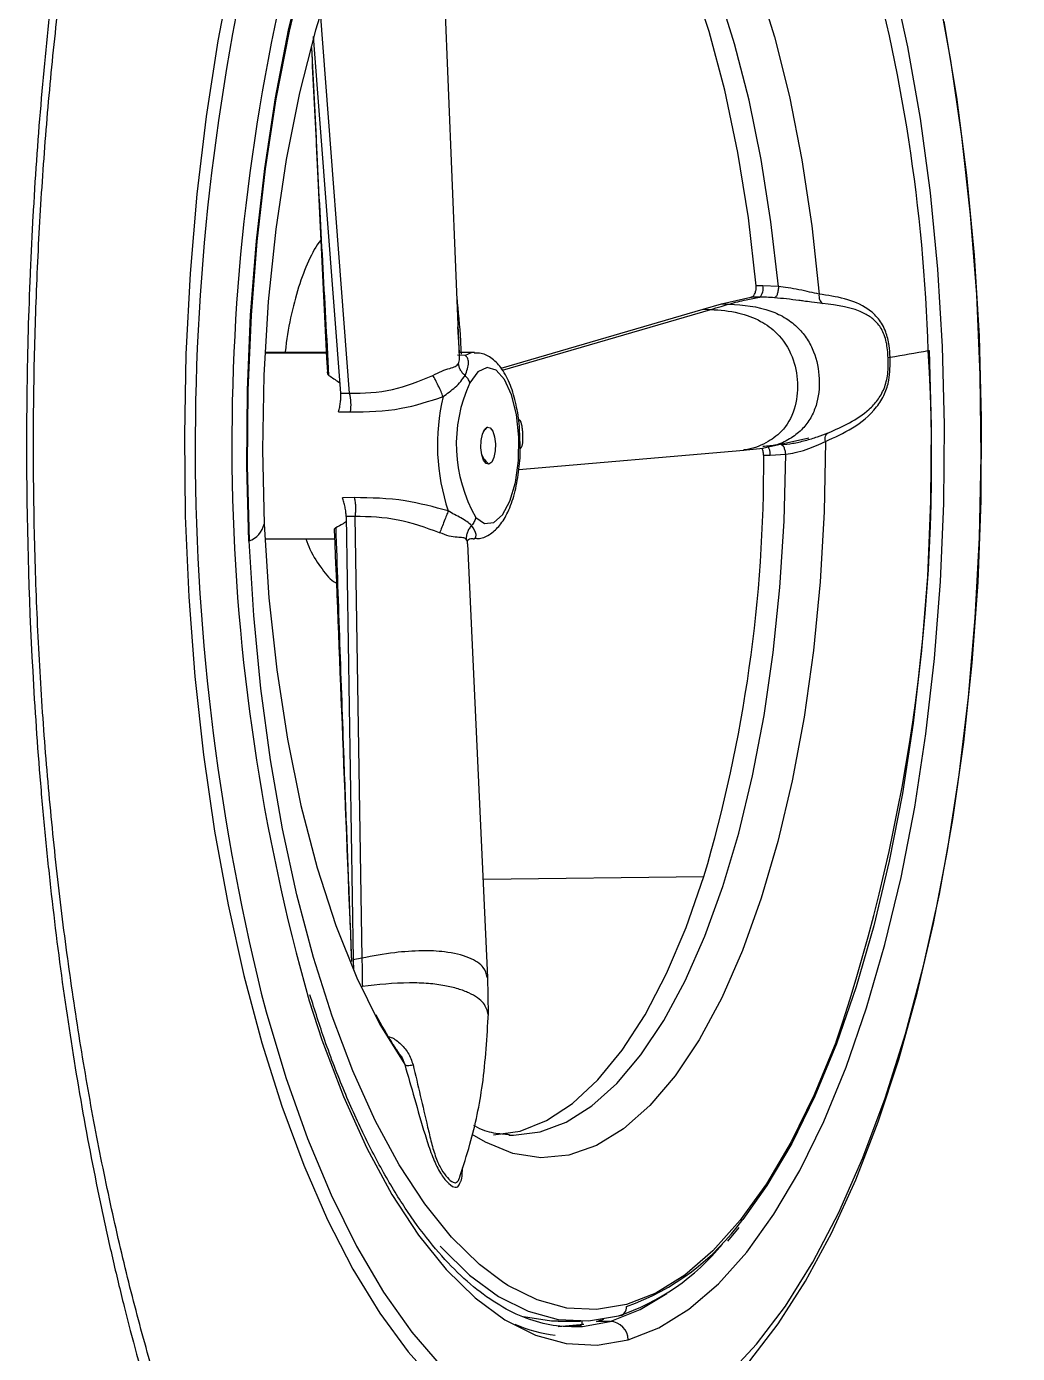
# Model space of a CAD drawing. Extents: x 398 to 508, y 623 to 782.
# Drawn here: x 406.146 to 408.241, y 687.522 to 690.327 of the extents above; entities that cross this region are included whole.
import ezdxf

# ---------------------------------------------------------------- set-up
doc = ezdxf.new("R2010")
doc.units = 0
doc.header["$MEASUREMENT"] = 0
doc.layers.add('GEOMETRY', color=2, linetype='Continuous', lineweight=25)

msp = doc.modelspace()

# ---------------------------------------------------------------- linework, layer by layer
at = {"layer": 'GEOMETRY'}
for p, q in [((407.0614, 689.6268), (407.0282, 690.4406)), ((406.8284, 689.5513), (406.7673, 690.356)), ((406.81, 689.5516), (406.7527, 690.3058)), ((407.7023, 689.7786), (407.6884, 689.7786)), ((407.7354, 689.7773), (407.7023, 689.7786)), ((407.5762, 689.7291), (407.6148, 689.7403)), ((407.6148, 689.7403), (407.6774, 689.7545)), ((407.6148, 689.7403), (407.6316, 689.74)), ((407.6958, 689.7545), (407.6774, 689.7545)), ((407.149, 689.6044), (407.5762, 689.7291)), ((407.1521, 689.6002), (407.5923, 689.7286)), ((407.5762, 689.7291), (407.5923, 689.7286)), ((407.0569, 689.692), (407.0605, 689.6375)), ((406.7797, 689.6362), (406.6496, 689.6362)), ((406.7797, 689.6374), (406.6497, 689.6374)), ((407.0734, 689.6312), (407.0571, 689.6323)), ((407.0928, 689.6374), (407.0609, 689.6374)), ((406.8056, 689.5122), (406.8305, 689.5119)), ((407.7017, 689.4351), (407.8001, 689.4575)), ((407.1866, 689.3906), (407.6625, 689.4315)), ((407.6612, 689.4313), (407.7032, 689.4353)), ((407.7041, 689.4209), (407.718, 689.4209)), ((407.718, 689.4209), (407.751, 689.4224)), ((406.8385, 689.3308), (406.8136, 689.3306)), ((406.8215, 689.2907), (406.8365, 688.3538)), ((406.8399, 689.291), (406.8548, 688.3576)), ((406.6497, 689.2437), (406.7971, 689.2437)), ((407.0777, 689.2381), (407.0792, 689.2418)), ((407.1212, 688.3169), (407.0786, 689.2333)), ((407.0898, 689.2437), (407.0928, 689.2437)), ((407.0904, 689.2438), (407.0928, 689.2437)), ((407.1116, 688.5247), (407.5781, 688.5302)), ((406.8548, 688.3576), (406.8365, 688.3538)), ((406.8365, 688.3538), (406.8368, 688.3328)), ((407.1223, 688.2384), (407.1212, 688.3175)), ((406.8557, 688.2976), (406.8526, 688.2972)), ((407.1653, 687.9832), (407.1703, 687.983)), ((407.6285, 687.7595), (407.6528, 687.7882)), ((407.27, 687.5902), (407.3168, 687.5902)), ((407.3239, 687.5834), (407.27, 687.5784)), ((407.3197, 687.5902), (407.32, 687.5827)), ((407.3239, 687.5834), (407.32, 687.5834)), ((407.3213, 687.5792), (407.38, 687.5897)), ((407.38, 687.5897), (407.3511, 687.5897))]:
    msp.add_line(p, q, dxfattribs=at)
at = {"layer": 'GEOMETRY', "flags": 128}
for points in [[(407.1888, 691.2295), (407.1315, 691.1935), (407.0719, 691.1421), (407.0142, 691.0777), (406.959, 691.0009), (406.9067, 690.9122), (406.8576, 690.8123), (406.8121, 690.702), (406.7706, 690.582), (406.7334, 690.4534), (406.7008, 690.3171), (406.673, 690.1741), (406.6502, 690.0255), (406.6327, 689.8725), (406.6205, 689.7162), (406.6137, 689.5577), (406.6124, 689.3984), (406.6166, 689.2395)], [(406.6155, 689.239), (406.6113, 689.3984), (406.6126, 689.558), (406.6194, 689.7167), (406.6316, 689.8734), (406.6492, 690.0267), (406.672, 690.1756), (406.6999, 690.3189), (406.7326, 690.4555), (406.7698, 690.5844), (406.8114, 690.7046), (406.857, 690.8152), (406.9062, 690.9153), (406.9586, 691.0041), (407.014, 691.0811), (407.0717, 691.1456), (407.1002, 691.172)], [(406.9584, 690.767), (406.9914, 690.8085), (407.0462, 690.864), (407.103, 690.9055), (407.161, 690.9326), (407.2199, 690.9449), (407.2789, 690.9425), (407.3376, 690.9253), (407.3953, 690.8935), (407.4515, 690.8474), (407.5056, 690.7874), (407.5571, 690.7141), (407.6054, 690.6284), (407.6502, 690.5309), (407.6909, 690.4227), (407.7271, 690.3048), (407.7586, 690.1784), (407.785, 690.0448), (407.806, 689.9052), (407.8214, 689.761)], [(407.6887, 689.7786), (407.6721, 689.922), (407.6497, 690.0602), (407.6219, 690.192), (407.5889, 690.3158), (407.551, 690.4305), (407.5087, 690.5347), (407.4624, 690.6275), (407.4126, 690.7077), (407.3597, 690.7746), (407.3045, 690.8275), (407.2474, 690.8659), (407.1891, 690.8892), (407.1327, 690.8972)], [(407.7354, 689.7773), (407.7198, 689.9135), (407.6991, 690.0452), (407.6734, 690.1712), (407.6429, 690.2903), (407.6081, 690.4013), (407.5691, 690.5032), (407.5264, 690.5951), (407.4804, 690.6761), (407.4315, 690.7454), (407.3801, 690.8023), (407.3268, 690.8464), (407.2721, 690.8771), (407.2165, 690.8943), (407.1691, 690.8981)], [(406.8392, 690.554), (406.7954, 690.442), (406.7564, 690.319), (406.7227, 690.1863), (406.6947, 690.0455), (406.6727, 689.898), (406.6569, 689.7455), (406.6475, 689.5897), (406.6445, 689.4322), (406.6482, 689.2748)], [(406.58, 690.4503), (406.5502, 690.2961), (406.5255, 690.1364), (406.506, 689.9721), (406.4917, 689.8044), (406.4828, 689.6343), (406.4794, 689.4629), (406.4814, 689.2914), (406.4889, 689.1209), (406.5017, 688.9525), (406.5199, 688.7872), (406.5433, 688.6262), (406.5717, 688.4704), (406.605, 688.3209), (406.643, 688.1787), (406.6854, 688.0447), (406.7318, 687.9197), (406.7821, 687.8046), (406.8359, 687.7001), (406.8929, 687.6069), (406.9526, 687.5256), (407.0148, 687.4567)], [(407.4179, 687.5506), (407.4827, 687.576), (407.5464, 687.6156), (407.6085, 687.6692), (407.6685, 687.7362), (407.726, 687.8161), (407.7805, 687.9085), (407.8316, 688.0125), (407.8789, 688.1273), (407.9221, 688.2522), (407.9608, 688.3861), (407.9948, 688.528), (408.0237, 688.6769), (408.0475, 688.8316), (408.0657, 688.9909), (408.0784, 689.1537), (408.0855, 689.3186), (408.0869, 689.4844), (408.0825, 689.65), (408.0724, 689.8139), (408.0568, 689.975), (408.0356, 690.132), (408.0091, 690.2838), (407.9775, 690.4291)], [(407.4876, 687.3519), (407.5476, 687.3882), (407.6122, 687.4409), (407.6749, 687.5064), (407.7353, 687.5846), (407.793, 687.6747), (407.8477, 687.7764), (407.8989, 687.8888), (407.9464, 688.0112), (407.9899, 688.143), (408.029, 688.2832), (408.0636, 688.4308), (408.0933, 688.585), (408.118, 688.7448), (408.1376, 688.9091), (408.1518, 689.0768), (408.1607, 689.2469), (408.1642, 689.4182), (408.1622, 689.5897), (408.1547, 689.7602), (408.1418, 689.9287), (408.1236, 690.0939), (408.1002, 690.255), (408.0718, 690.4108)], [(407.4265, 687.3535), (407.4943, 687.3797), (407.5611, 687.42), (407.6263, 687.4741), (407.6895, 687.5417), (407.7503, 687.6222), (407.8083, 687.7151), (407.863, 687.8198), (407.9142, 687.9356), (407.9613, 688.0617), (408.0042, 688.1972), (408.0425, 688.3411), (408.076, 688.4926), (408.1045, 688.6506), (408.1276, 688.814), (408.1454, 688.9816), (408.1576, 689.1524), (408.1642, 689.3251), (408.1651, 689.4987), (408.1604, 689.6718), (408.15, 689.8434), (408.1341, 690.0122), (408.1127, 690.1771), (408.086, 690.3369)], [(407.0925, 689.6374), (407.0861, 689.6367), (407.0734, 689.6312)], [(408.0543, 689.6421), (408.0585, 689.4828), (408.0572, 689.3232), (408.0504, 689.1644), (408.0382, 689.0078), (408.0206, 688.8544), (407.9978, 688.7055), (407.9699, 688.5622), (407.9372, 688.4256), (407.8999, 688.2967), (407.8584, 688.1765), (407.8128, 688.066), (407.7636, 687.9659), (407.7112, 687.877), (407.6601, 687.8054)], [(407.0955, 689.2891), (407.1143, 689.2763), (407.1338, 689.2781), (407.1522, 689.2943), (407.1679, 689.3235), (407.1795, 689.3631), (407.186, 689.4095), (407.1867, 689.4588), (407.1817, 689.5064), (407.1714, 689.5482), (407.1566, 689.5804), (407.1388, 689.6002), (407.1194, 689.6058), (407.1002, 689.5968), (407.083, 689.5738)], [(406.81, 689.5516), (406.8203, 689.5514), (406.8284, 689.5513)], [(407.1234, 689.4014), (407.1174, 689.4028), (407.112, 689.4098), (407.1081, 689.4216), (407.1063, 689.4362), (407.1068, 689.4515), (407.1096, 689.4652), (407.1142, 689.4751), (407.12, 689.4797)], [(407.12, 689.4797), (407.1261, 689.4784), (407.1315, 689.4713), (407.1354, 689.4596), (407.1372, 689.4449), (407.1367, 689.4296), (407.1339, 689.416), (407.1292, 689.4061), (407.1234, 689.4014)], [(407.835, 689.4498), (407.8324, 689.3006), (407.824, 689.1528), (407.8099, 689.0078), (407.7901, 688.8671), (407.7649, 688.732), (407.7346, 688.6038), (407.6993, 688.484), (407.6596, 688.3735), (407.6157, 688.2736), (407.5681, 688.1851), (407.5173, 688.109), (407.4637, 688.046), (407.408, 687.9967), (407.3506, 687.9617), (407.2921, 687.9412), (407.2331, 687.9355), (407.1741, 687.9446), (407.1158, 687.9684), (407.088, 687.9851)], [(407.1703, 687.983), (407.1754, 687.983), (407.2314, 687.9901), (407.2869, 688.0109), (407.3413, 688.0453), (407.3941, 688.0928), (407.4448, 688.1531), (407.493, 688.2256), (407.5382, 688.3096), (407.5799, 688.4043), (407.6178, 688.5087), (407.6515, 688.622), (407.6807, 688.7431), (407.7051, 688.8707), (407.7245, 689.0038), (407.7387, 689.1409), (407.7475, 689.2809), (407.751, 689.4224)], [(406.8399, 689.291), (406.8296, 689.2908), (406.8215, 689.2907)], [(406.6482, 689.2748), (406.6583, 689.1193), (406.6747, 688.9672), (406.6974, 688.8204), (406.726, 688.6804), (406.7603, 688.5487), (406.7998, 688.4267), (406.8442, 688.3159), (406.8891, 688.2243)], [(407.1518, 687.6735), (407.1032, 687.7103), (407.0444, 687.7678), (406.9878, 687.8381), (406.9339, 687.9206), (406.8831, 688.0147), (406.8356, 688.1196), (406.792, 688.2346), (406.7525, 688.3587), (406.7174, 688.4911), (406.6871, 688.6307), (406.6616, 688.7764), (406.6413, 688.9273), (406.6262, 689.082), (406.6166, 689.2395)], [(407.1327, 687.9839), (407.1891, 687.992), (407.2453, 688.0142), (407.3004, 688.0503), (407.3537, 688.1), (407.4049, 688.1627), (407.4534, 688.2379), (407.4987, 688.3248), (407.5404, 688.4225), (407.5781, 688.5302)], [(406.6421, 688.2836), (406.6527, 688.2439), (406.6941, 688.1055), (406.7399, 687.9762), (406.7898, 687.8569), (406.8434, 687.7485), (406.9003, 687.6516), (406.9602, 687.5669), (407.0227, 687.495), (407.0873, 687.4364), (407.1536, 687.3915), (407.2211, 687.3606), (407.2894, 687.3439), (407.358, 687.3415), (407.4265, 687.3535)], [(406.7432, 688.2676), (406.7703, 688.185), (406.8157, 688.0653), (406.8651, 687.9561), (406.9181, 687.8582), (406.9742, 687.7723), (407.0331, 687.6991), (407.0942, 687.6392), (407.1572, 687.5929), (407.2216, 687.5608), (407.2868, 687.5429), (407.3524, 687.5395), (407.4179, 687.5506)], [(406.8891, 688.2243), (406.8928, 688.2175), (406.9453, 688.1324)], [(407.8575, 688.1809), (407.8569, 688.1792), (407.8114, 688.0688), (407.7623, 687.969), (407.71, 687.8803), (407.6547, 687.8034), (407.5971, 687.7391), (407.5375, 687.6877), (407.4763, 687.6496), (407.414, 687.6252), (407.3511, 687.6146), (407.2881, 687.6178), (407.2255, 687.635), (407.1637, 687.6659), (407.1518, 687.6735)], [(407.0206, 687.7485), (407.0229, 687.746), (407.0825, 687.6876), (407.1438, 687.6427), (407.2064, 687.6114), (407.2699, 687.594), (407.3337, 687.5907), (407.3974, 687.6014)], [(407.38, 687.5897), (407.4435, 687.6146), (407.4994, 687.6487)], [(407.27, 687.5902), (407.2556, 687.5905), (407.1966, 687.5995)], [(407.2989, 687.5784), (407.3159, 687.5789), (407.3213, 687.5792)]]:
    msp.add_lwpolyline(points, dxfattribs=at)
at = {"layer": 'GEOMETRY'}
for centre, radius, start, end in [((411.3476, 689.4391), 4.8453, 165.6601, 193.7962), ((404.3724, 689.5245), 3.6819, 1.8239, 15.7476), ((410.9088, 689.4457), 4.329, 166.4334, 195.7915), ((407.6778, 689.7723), 0.0254, 315.2815, 14.4568), ((404.2261, 689.4087), 3.8334, 341.319, 3.4842), ((407.9736, 689.6115), 0.0162, 96.6588, 111.8551), ((407.2964, 693.7292), 4.1568, 279.3493, 280.4787), ((408.0479, 689.6669), 0.0256, 280.194, 284.5756), ((407.3651, 689.4436), 0.3107, 155.2192, 209.8009), ((406.7433, 689.5271), 0.0885, 350.1475, 15.8937), ((407.4532, 689.442), 0.4387, 166.5174, 198.4993), ((407.1487, 689.4458), 0.0444, 130.2035, 147.4631), ((407.6902, 689.4236), 0.028, 354.5846, 35.4549), ((407.1555, 689.4419), 0.0516, 203.5684, 231.6538), ((404.626, 689.4031), 3.0784, 343.5277, 0.3305), ((406.5996, 689.2864), 0.0499, 289.8617, 346.6218), ((406.6141, 689.2442), 0.00533, 284.8823, 297.4169), ((407.2434, 688.1056), 0.5136, 289.4734, 324.2364), ((407.2449, 688.0571), 0.4805, 288.4974, 320.7594), ((407.3967, 687.6194), 0.018, 272.1069, 6.3608), ((407.3035, 687.8816), 0.3233, 247.2158, 262.9298), ((407.263, 687.9039), 0.3263, 285.6596, 288.5146), ((407.3781, 687.55), 0.0397, 0.8141, 87.3173)]:
    msp.add_arc(centre, radius, start, end, dxfattribs=at)
for points, knots in [([(407.106, 686.2362), (407.1107, 686.232), (407.12, 686.2238), (407.134, 686.2119), (407.148, 686.2004), (407.1621, 686.1893), (407.1763, 686.1785), (407.1905, 686.1682), (407.2048, 686.1582), (407.2191, 686.1486), (407.2334, 686.1394), (407.2478, 686.1305), (407.2623, 686.1221), (407.2768, 686.1141), (407.2913, 686.1064), (407.3058, 686.0991), (407.3204, 686.0922), (407.335, 686.0858), (407.3497, 686.0797), (407.3644, 686.074), (407.3791, 686.0687), (407.3938, 686.0638), (407.4086, 686.0593), (407.4234, 686.0553), (407.4382, 686.0516), (407.453, 686.0483), (407.4678, 686.0454), (407.4826, 686.043), (407.4975, 686.0409), (407.5123, 686.0393), (407.5272, 686.038), (407.5421, 686.0371), (407.557, 686.0367), (407.5718, 686.0366), (407.5867, 686.037), (407.6016, 686.0378), (407.6165, 686.0389), (407.6313, 686.0405), (407.6462, 686.0424), (407.661, 686.0448), (407.6759, 686.0476), (407.6907, 686.0507), (407.7055, 686.0543), (407.7203, 686.0583), (407.735, 686.0626), (407.7498, 686.0674), (407.7645, 686.0726), (407.7792, 686.0781), (407.7939, 686.0841), (407.8085, 686.0905), (407.8231, 686.0972), (407.8377, 686.1044), (407.8523, 686.1119), (407.8668, 686.1199), (407.8812, 686.1282), (407.8957, 686.1369), (407.91, 686.146), (407.9244, 686.1555), (407.9387, 686.1654), (407.9529, 686.1757), (407.9671, 686.1864), (407.9813, 686.1974), (407.9953, 686.2089), (408.0094, 686.2207), (408.0234, 686.2329), (408.0373, 686.2454), (408.0511, 686.2584), (408.1109, 686.3162), (408.2137, 686.4358), (408.3512, 686.6503), (408.4767, 686.905), (408.5887, 687.1959), (408.6855, 687.5189), (408.7663, 687.8693), (408.8299, 688.2422), (408.8759, 688.632), (408.9036, 689.0334), (408.913, 689.4405), (408.9038, 689.8476), (408.8763, 690.249), (408.8305, 690.6388), (408.7671, 691.0116), (408.6865, 691.362), (408.5899, 691.6851), (408.478, 691.976), (408.3526, 692.2307), (408.2152, 692.4453), (408.0677, 692.617), (407.9124, 692.7429), (407.7518, 692.8216), (407.5883, 692.8518), (407.4699, 692.8385), (407.3977, 692.8178), (407.3707, 692.8087), (407.3438, 692.7982), (407.317, 692.7865), (407.2903, 692.7734), (407.2637, 692.7589), (407.2372, 692.7432), (407.2109, 692.7262), (407.1847, 692.7079), (407.1587, 692.6882), (407.1329, 692.6674), (407.1159, 692.6524), (407.1074, 692.6449)], [0, 0, 0, 0, 0.002841, 0.005682, 0.008523, 0.011364, 0.014206, 0.017048, 0.01989, 0.022732, 0.025574, 0.028417, 0.031259, 0.034102, 0.036945, 0.039788, 0.04263, 0.045473, 0.048316, 0.051158, 0.054001, 0.056844, 0.059686, 0.062529, 0.065371, 0.068213, 0.071056, 0.073898, 0.07674, 0.079582, 0.082424, 0.085266, 0.088109, 0.090951, 0.093793, 0.096635, 0.099477, 0.102319, 0.105161, 0.108003, 0.110845, 0.113688, 0.11653, 0.119372, 0.122214, 0.125056, 0.127899, 0.130741, 0.133584, 0.136426, 0.139269, 0.142111, 0.144954, 0.147796, 0.150639, 0.153482, 0.156324, 0.159167, 0.162009, 0.164852, 0.167695, 0.170537, 0.17338, 0.176222, 0.179064, 0.181907, 0.184749, 0.187591, 0.218837, 0.250079, 0.281321, 0.312564, 0.343809, 0.375055, 0.406302, 0.437549, 0.468796, 0.500043, 0.531289, 0.562534, 0.593778, 0.625022, 0.656266, 0.68751, 0.718755, 0.75, 0.781247, 0.812495, 0.843744, 0.874989, 0.906226, 0.937468, 0.942679, 0.947891, 0.953103, 0.958315, 0.963527, 0.968739, 0.973951, 0.979162, 0.984373, 0.989583, 0.994792, 1, 1, 1, 1]), ([(407.1876, 686.3113), (407.2037, 686.303), (407.255, 686.2765), (407.337, 686.2553), (407.4346, 686.2454), (407.525, 686.253), (407.6106, 686.2753), (407.6795, 686.3043), (407.7333, 686.3337), (407.7742, 686.3598), (407.8124, 686.3874), (407.853, 686.4201), (407.8969, 686.4599), (407.9741, 686.5388), (408.0766, 686.6685), (408.1838, 686.8469), (408.2704, 687.0237), (408.3413, 687.1933), (408.3918, 687.3356), (408.4252, 687.4407), (408.4443, 687.5035), (408.4657, 687.5785), (408.4892, 687.6663), (408.5143, 687.7678), (408.5404, 687.8835), (408.5661, 688.0103), (408.5897, 688.1415), (408.6101, 688.2694), (408.627, 688.3899), (408.6409, 688.5025), (408.6523, 688.6067), (408.6626, 688.7152), (408.672, 688.8306), (408.6803, 688.9557), (408.6865, 689.0796), (408.6908, 689.2022), (408.6934, 689.3231), (408.6947, 689.5243), (408.6885, 689.8123), (408.6696, 690.0963), (408.6496, 690.3008), (408.6351, 690.4288), (408.6165, 690.569), (408.5931, 690.7204), (408.5639, 690.8841), (408.5301, 691.0464), (408.4946, 691.1949), (408.4619, 691.3173), (408.4331, 691.4153), (408.4058, 691.5017), (408.3783, 691.583), (408.3486, 691.6646), (408.3184, 691.7418), (408.2879, 691.8144), (408.2572, 691.8827), (408.2264, 691.9468), (408.1698, 692.057), (408.0812, 692.2052), (407.9679, 692.351), (407.8596, 692.4582), (407.7599, 692.5341), (407.6907, 692.5714), (407.6553, 692.5866), (407.6553, 692.5866), (407.6553, 692.5866), (407.6553, 692.5866), (407.6553, 692.5866), (407.6553, 692.5866), (407.6553, 692.5866), (407.6553, 692.5866), (407.6552, 692.5866), (407.655, 692.5867), (407.6544, 692.587), (407.6525, 692.5878), (407.6458, 692.5906), (407.6317, 692.5963), (407.6079, 692.6049), (407.5699, 692.6165), (407.5151, 692.6284), (407.4412, 692.635), (407.3772, 692.6306), (407.329, 692.6218), (407.3019, 692.6154), (407.2756, 692.6077), (407.25, 692.599), (407.2252, 692.5893), (407.2011, 692.5787), (407.17, 692.5637), (407.1472, 692.5499), (407.132, 692.5408)], [0, 0, 0, 0, 0.010745, 0.034306, 0.053831, 0.074557, 0.093316, 0.110107, 0.120207, 0.129431, 0.137779, 0.14627, 0.157428, 0.168499, 0.201182, 0.23309, 0.253586, 0.275321, 0.298293, 0.304081, 0.311061, 0.319234, 0.328599, 0.339155, 0.350903, 0.363842, 0.376862, 0.389001, 0.40026, 0.410639, 0.420137, 0.428756, 0.440058, 0.451189, 0.46215, 0.47294, 0.483559, 0.494008, 0.525865, 0.559272, 0.569682, 0.581391, 0.594398, 0.608704, 0.62431, 0.641892, 0.657204, 0.670245, 0.681013, 0.689509, 0.699528, 0.709317, 0.718877, 0.728207, 0.737308, 0.746179, 0.75482, 0.784917, 0.816649, 0.838716, 0.861507, 0.88502, 0.88502, 0.885021, 0.885021, 0.885022, 0.885023, 0.885025, 0.885029, 0.885037, 0.885052, 0.885085, 0.885164, 0.885429, 0.886329, 0.889597, 0.894826, 0.902013, 0.914643, 0.930752, 0.950338, 0.956424, 0.962358, 0.968142, 0.973774, 0.979255, 0.984584, 0.989763, 1, 1, 1, 1]), ([(406.9192, 692.4995), (406.8604, 692.433), (406.8045, 692.3567), (406.698, 692.1856), (406.6474, 692.0907), (406.5757, 691.9342), (406.5525, 691.8797), (406.5074, 691.7658), (406.4859, 691.7071), (406.4242, 691.5259), (406.3868, 691.3985), (406.3363, 691.1974), (406.3204, 691.1287), (406.2979, 691.0232), (406.2907, 690.9875), (406.2766, 690.9155), (406.2699, 690.8789), (406.2374, 690.6956), (406.2158, 690.5457), (406.1811, 690.2395), (406.1679, 690.0832), (406.1568, 689.8838), (406.1549, 689.8437), (406.1515, 689.7632), (406.1501, 689.723), (406.1468, 689.6025), (406.1457, 689.5224), (406.1456, 689.2824), (406.1499, 689.1231), (406.163, 688.885), (406.1684, 688.8059), (406.1783, 688.6873), (406.1819, 688.6479), (406.1896, 688.5697), (406.1937, 688.531), (406.2154, 688.3384), (406.2369, 688.1888), (406.2754, 687.9709), (406.2892, 687.8994), (406.3116, 687.7937), (406.3193, 687.7588), (406.3353, 687.6895), (406.3436, 687.6551), (406.386, 687.4854), (406.4235, 687.3575), (406.5054, 687.1169), (406.5497, 687.0041), (406.6217, 686.8465), (406.6466, 686.7958), (406.6977, 686.6996), (406.7239, 686.654), (406.8043, 686.5246), (406.8605, 686.4481), (406.9193, 686.3815)], [0, 0, 0, 0, 0.0625, 0.0625, 0.125, 0.125, 0.15625, 0.15625, 0.1875, 0.1875, 0.25, 0.25, 0.28125, 0.28125, 0.296875, 0.296875, 0.3125, 0.3125, 0.375, 0.375, 0.4375, 0.4375, 0.453125, 0.453125, 0.46875, 0.46875, 0.5, 0.5, 0.5625, 0.5625, 0.59375, 0.59375, 0.609375, 0.609375, 0.625, 0.625, 0.6875, 0.6875, 0.71875, 0.71875, 0.734375, 0.734375, 0.75, 0.75, 0.8125, 0.8125, 0.875, 0.875, 0.90625, 0.90625, 0.9375, 0.9375, 1, 1, 1, 1]), ([(406.8756, 686.5357), (406.8618, 686.5514), (406.8277, 686.5901), (406.7738, 686.6645), (406.7144, 686.757), (406.6564, 686.8603), (406.5999, 686.9743), (406.5454, 687.0987), (406.4935, 687.2327), (406.4452, 687.3746), (406.4002, 687.5245), (406.3586, 687.6821), (406.3202, 687.8487), (406.2853, 688.0232), (406.2542, 688.2047), (406.2272, 688.3919), (406.2045, 688.5835), (406.1863, 688.7782), (406.1728, 688.9747), (406.164, 689.1716), (406.1599, 689.3678), (406.1605, 689.5628), (406.1657, 689.7571), (406.1753, 689.9513), (406.1896, 690.1451), (406.2085, 690.3374), (406.2318, 690.5271), (406.2596, 690.7129), (406.2916, 690.8938), (406.3277, 691.0684), (406.3675, 691.2356), (406.4108, 691.3944), (406.4573, 691.544), (406.5065, 691.6835), (406.5586, 691.8139), (406.6134, 691.9351), (406.6706, 692.0467), (406.7294, 692.148), (406.7894, 692.2376), (406.8385, 692.3033), (406.8672, 692.3348), (406.8759, 692.3443)], [0, 0, 0, 0, 0.017684, 0.043704, 0.069091, 0.094735, 0.120588, 0.146585, 0.172641, 0.198752, 0.224236, 0.25015, 0.276426, 0.302998, 0.329789, 0.356719, 0.383701, 0.410629, 0.437422, 0.464013, 0.490351, 0.516406, 0.542386, 0.568655, 0.595144, 0.621811, 0.648606, 0.675469, 0.702325, 0.729097, 0.755719, 0.782132, 0.808283, 0.83413, 0.859757, 0.885666, 0.911547, 0.93738, 0.963146, 0.988839, 1, 1, 1, 1]), ([(406.7485, 690.2815), (406.752, 690.2088), (406.7631, 689.9806), (406.7741, 689.7523), (406.7817, 689.5966)], [0, 0, 0, 0, 0.318362, 1, 1, 1, 1]), ([(406.7852, 689.589), (406.7764, 689.75), (406.7636, 689.9814), (406.7522, 690.2121), (406.7487, 690.2824)], [0, 0, 0, 0, 0.695327, 1, 1, 1, 1]), ([(406.7682, 689.8751), (406.7679, 689.8748), (406.7582, 689.8644), (406.7417, 689.8317), (406.7199, 689.7774), (406.7037, 689.7118), (406.6946, 689.6638), (406.6927, 689.638), (406.6927, 689.6374)], [0, 0, 0, 0, 0.008064, 0.254187, 0.499872, 0.747585, 0.994917, 1, 1, 1, 1]), ([(407.6774, 689.7545), (407.6783, 689.7547), (407.68, 689.7551), (407.6823, 689.7568), (407.6844, 689.7593), (407.6861, 689.7626), (407.6874, 689.7663), (407.6883, 689.7703), (407.6886, 689.7745), (407.6884, 689.7772), (407.6882, 689.7786)], [0, 0, 0, 0, 0.1305453, 0.2545743, 0.378064, 0.5071102, 0.6343409, 0.7547146, 0.8744805, 1, 1, 1, 1]), ([(407.7354, 689.7773), (407.7354, 689.776), (407.7354, 689.7734), (407.735, 689.7693), (407.7342, 689.7652), (407.7332, 689.7614), (407.7319, 689.7581), (407.7304, 689.7556), (407.7289, 689.7539), (407.728, 689.7535), (407.7275, 689.7532)], [0, 0, 0, 0, 0.115116, 0.238301, 0.367522, 0.499988, 0.632456, 0.761682, 0.884876, 1, 1, 1, 1]), ([(407.8214, 689.761), (407.815, 689.7624), (407.8024, 689.7651), (407.7796, 689.7703), (407.7565, 689.7746), (407.7422, 689.7764), (407.7354, 689.7773)], [0, 0, 0, 0, 0.265513, 0.525918, 0.775995, 1, 1, 1, 1]), ([(407.8214, 689.761), (407.8213, 689.759), (407.8211, 689.7549), (407.8225, 689.7491), (407.825, 689.7443), (407.8274, 689.7423), (407.8286, 689.7414)], [0, 0, 0, 0, 0.24385, 0.5, 0.756149, 1, 1, 1, 1]), ([(407.9717, 689.6276), (407.9711, 689.636), (407.9699, 689.6545), (407.9629, 689.6839), (407.9474, 689.7111), (407.9182, 689.7361), (407.876, 689.7532), (407.8396, 689.7584), (407.8214, 689.761)], [0, 0, 0, 0, 0.0875568, 0.1938802, 0.3241502, 0.4651288, 0.7309283, 1, 1, 1, 1]), ([(407.0654, 689.6338), (407.0649, 689.6435), (407.0629, 689.6843), (407.0591, 689.7244), (407.0561, 689.755)], [0, 0, 0, 0, 0.236498, 1, 1, 1, 1]), ([(407.5923, 689.7286), (407.5996, 689.7308), (407.6128, 689.7346), (407.6259, 689.7384), (407.6316, 689.74)], [0, 0, 0, 0, 0.559371, 1, 1, 1, 1]), ([(407.6316, 689.74), (407.6435, 689.7433), (407.6649, 689.7491), (407.6863, 689.7528), (407.6958, 689.7545)], [0, 0, 0, 0, 0.556579, 1, 1, 1, 1]), ([(407.6316, 689.74), (407.6613, 689.7378), (407.7026, 689.7346), (407.751, 689.7114), (407.7774, 689.6909), (407.7971, 689.6667), (407.8151, 689.6312), (407.8245, 689.5822), (407.8194, 689.5334), (407.8045, 689.4986), (407.7868, 689.4749), (407.7622, 689.4557), (407.7338, 689.441), (407.7125, 689.4395), (407.7026, 689.4388)], [0, 0, 0, 0, 0.195003, 0.271221, 0.337675, 0.397793, 0.454524, 0.564645, 0.674766, 0.731498, 0.791616, 0.858069, 0.934287, 1, 1, 1, 1]), ([(407.7275, 689.7532), (407.7217, 689.7537), (407.7111, 689.7544), (407.7005, 689.7544), (407.6958, 689.7545)], [0, 0, 0, 0, 0.55197, 1, 1, 1, 1]), ([(407.7889, 689.7462), (407.7856, 689.7467), (407.7742, 689.7482), (407.7526, 689.7509), (407.7357, 689.7525), (407.7275, 689.7532)], [0, 0, 0, 0, 0.169841, 0.594446, 1, 1, 1, 1]), ([(407.8286, 689.7414), (407.8213, 689.7421), (407.8095, 689.7434), (407.7945, 689.7455), (407.7889, 689.7462)], [0, 0, 0, 0, 0.623195, 1, 1, 1, 1]), ([(407.9675, 689.6265), (407.9667, 689.6378), (407.9655, 689.6547), (407.9597, 689.6749), (407.9516, 689.6922), (407.9377, 689.708), (407.8992, 689.7326), (407.86, 689.7374), (407.8286, 689.7414)], [0, 0, 0, 0, 0.1242196, 0.185097, 0.2455973, 0.367311, 0.4916374, 1, 1, 1, 1]), ([(407.5923, 689.7286), (407.6121, 689.7272), (407.6479, 689.7245), (407.6959, 689.7069), (407.7369, 689.6777), (407.7673, 689.6316), (407.7786, 689.5731), (407.7724, 689.5151), (407.746, 689.4704), (407.7074, 689.4442), (407.6794, 689.4329), (407.6631, 689.4318), (407.6625, 689.4317)], [0, 0, 0, 0, 0.139101, 0.250724, 0.342439, 0.458717, 0.567374, 0.67603, 0.792309, 0.884023, 0.995646, 1, 1, 1, 1]), ([(407.0591, 689.6145), (407.0597, 689.616), (407.0609, 689.6192), (407.0616, 689.6237), (407.0611, 689.6262), (407.061, 689.6267)], [0, 0, 0, 0, 0.426352, 0.876343, 1, 1, 1, 1]), ([(407.0729, 689.589), (407.0766, 689.5983), (407.0819, 689.6117), (407.0787, 689.6266), (407.0751, 689.6298), (407.0734, 689.6312)], [0, 0, 0, 0, 0.560422, 0.796503, 1, 1, 1, 1]), ([(407.1886, 689.4603), (407.1884, 689.4673), (407.1879, 689.4906), (407.1814, 689.5282), (407.1695, 689.5698), (407.1528, 689.6025), (407.1323, 689.6245), (407.111, 689.6368), (407.0972, 689.6362), (407.0922, 689.636)], [0, 0, 0, 0, 0.076976, 0.254921, 0.435386, 0.621858, 0.782577, 0.92136, 1, 1, 1, 1]), ([(407.835, 689.4498), (407.8544, 689.4585), (407.8936, 689.4759), (407.936, 689.5095), (407.9601, 689.5476), (407.9718, 689.584), (407.9717, 689.6112), (407.9717, 689.6276)], [0, 0, 0, 0, 0.294818, 0.593522, 0.723173, 0.832241, 1, 1, 1, 1]), ([(407.8406, 689.4677), (407.8713, 689.4812), (407.9095, 689.498), (407.9453, 689.5358), (407.9575, 689.5563), (407.964, 689.5762), (407.9679, 689.5981), (407.9677, 689.6151), (407.9675, 689.6265)], [0, 0, 0, 0, 0.508344, 0.632688, 0.7544, 0.814907, 0.875785, 1, 1, 1, 1]), ([(406.7817, 689.5968), (406.7817, 689.5967), (406.7813, 689.5956), (406.7817, 689.5936), (406.7827, 689.591), (406.7844, 689.5897), (406.7852, 689.589)], [0, 0, 0, 0, 0.049272, 0.372493, 0.68821, 1, 1, 1, 1]), ([(407.0047, 689.5893), (407.0111, 689.5926), (407.0232, 689.5986), (407.0404, 689.6041), (407.0507, 689.6072), (407.0564, 689.6106), (407.0582, 689.6132), (407.0591, 689.6145)], [0, 0, 0, 0, 0.296106, 0.561033, 0.794895, 0.900216, 1, 1, 1, 1]), ([(407.0729, 689.589), (407.0709, 689.5909), (407.0668, 689.5948), (407.0626, 689.6014), (407.0598, 689.6081), (407.0593, 689.6124), (407.0591, 689.6145)], [0, 0, 0, 0, 0.258124, 0.514563, 0.763477, 1, 1, 1, 1]), ([(406.7852, 689.589), (406.7921, 689.5845), (406.7998, 689.5795), (406.8076, 689.5735), (406.8084, 689.5729)], [0, 0, 0, 0, 0.891632, 1, 1, 1, 1]), ([(406.8284, 689.5513), (406.8588, 689.552), (406.9181, 689.5533), (406.9763, 689.5775), (407.0047, 689.5893)], [0, 0, 0, 0, 0.511491, 1, 1, 1, 1]), ([(407.0266, 689.5442), (407.0252, 689.5477), (407.0223, 689.5548), (407.0164, 689.5674), (407.0101, 689.5797), (407.0065, 689.5862), (407.0047, 689.5893)], [0, 0, 0, 0, 0.242376, 0.499967, 0.757577, 1, 1, 1, 1]), ([(407.0266, 689.5443), (407.0308, 689.5475), (407.0399, 689.5546), (407.0588, 689.5686), (407.067, 689.5806), (407.0729, 689.589)], [0, 0, 0, 0, 0.201529, 0.439314, 1, 1, 1, 1]), ([(406.8056, 689.5122), (406.8064, 689.5156), (406.8081, 689.5223), (406.8096, 689.5328), (406.8104, 689.543), (406.8102, 689.5487), (406.81, 689.5516)], [0, 0, 0, 0, 0.248129, 0.497083, 0.747662, 1, 1, 1, 1]), ([(406.8305, 689.5119), (406.8663, 689.5124), (406.9314, 689.5134), (406.997, 689.5347), (407.0266, 689.5443)], [0, 0, 0, 0, 0.549203, 1, 1, 1, 1]), ([(407.1852, 689.4986), (407.1865, 689.497), (407.1912, 689.4913), (407.193, 689.4818), (407.1941, 689.4717), (407.1945, 689.4643), (407.1948, 689.4572), (407.1944, 689.4477), (407.1937, 689.4398), (407.1902, 689.4351), (407.1896, 689.4342)], [0, 0, 0, 0, 0.088563, 0.318637, 0.422212, 0.520284, 0.618366, 0.721956, 0.951991, 1, 1, 1, 1]), ([(407.093, 689.2451), (407.0964, 689.2448), (407.1085, 689.2436), (407.128, 689.2538), (407.1479, 689.2723), (407.1646, 689.3004), (407.1782, 689.3383), (407.1868, 689.3839), (407.1905, 689.4259), (407.1891, 689.4512), (407.1886, 689.4603)], [0, 0, 0, 0, 0.047215, 0.169106, 0.29228, 0.435573, 0.596794, 0.755941, 0.912152, 1, 1, 1, 1]), ([(407.7411, 689.4422), (407.7493, 689.4432), (407.7661, 689.4452), (407.7929, 689.4515), (407.8191, 689.4596), (407.8333, 689.465), (407.8406, 689.4677)], [0, 0, 0, 0, 0.2314842, 0.4743571, 0.7339738, 1, 1, 1, 1]), ([(407.835, 689.4498), (407.8347, 689.4516), (407.8342, 689.4554), (407.835, 689.4607), (407.8371, 689.4653), (407.8394, 689.4669), (407.8406, 689.4677)], [0, 0, 0, 0, 0.230507, 0.481406, 0.742285, 1, 1, 1, 1]), ([(407.7039, 689.4209), (407.7039, 689.4223), (407.7039, 689.4251), (407.7032, 689.4291), (407.7022, 689.4324), (407.7013, 689.434), (407.7009, 689.4347)], [0, 0, 0, 0, 0.279788, 0.546785, 0.815167, 1, 1, 1, 1]), ([(407.7444, 689.4412), (407.7443, 689.4413), (407.7437, 689.4419), (407.7426, 689.4424), (407.7416, 689.4422), (407.7411, 689.4422)], [0, 0, 0, 0, 0.082795, 0.557109, 1, 1, 1, 1]), ([(407.751, 689.4224), (407.7508, 689.4237), (407.7506, 689.4264), (407.7498, 689.4303), (407.7487, 689.4341), (407.7474, 689.4373), (407.7459, 689.4398), (407.7449, 689.4408), (407.7444, 689.4412)], [0, 0, 0, 0, 0.155918, 0.32262, 0.497309, 0.67618, 0.854845, 1, 1, 1, 1]), ([(407.751, 689.4224), (407.7577, 689.4235), (407.7718, 689.4257), (407.7945, 689.4323), (407.8167, 689.4411), (407.8289, 689.4469), (407.835, 689.4498)], [0, 0, 0, 0, 0.2243601, 0.4747975, 0.7360764, 1, 1, 1, 1]), ([(406.8215, 689.2907), (406.8213, 689.294), (406.821, 689.3005), (406.8193, 689.311), (406.8169, 689.3214), (406.8147, 689.3275), (406.8136, 689.3306)], [0, 0, 0, 0, 0.25342, 0.504277, 0.752577, 1, 1, 1, 1]), ([(407.0372, 689.3028), (407.0068, 689.311), (406.9394, 689.3293), (406.8742, 689.3303), (406.8385, 689.3308)], [0, 0, 0, 0, 0.451582, 1, 1, 1, 1]), ([(406.8385, 689.3308), (406.8392, 689.3277), (406.8407, 689.3215), (406.8415, 689.3109), (406.8413, 689.3003), (406.8403, 689.294), (406.8399, 689.291)], [0, 0, 0, 0, 0.253752, 0.511036, 0.762505, 1, 1, 1, 1]), ([(407.0192, 689.2567), (406.9899, 689.2672), (406.9297, 689.2889), (406.8703, 689.2903), (406.8399, 689.291)], [0, 0, 0, 0, 0.488522, 1, 1, 1, 1]), ([(407.0372, 689.3028), (407.0361, 689.2998), (407.0337, 689.2936), (407.0289, 689.2812), (407.0238, 689.2681), (407.0207, 689.2604), (407.0192, 689.2567)], [0, 0, 0, 0, 0.242407, 0.500018, 0.757618, 1, 1, 1, 1]), ([(407.0867, 689.2719), (407.0803, 689.2774), (407.0712, 689.2852), (407.0514, 689.2944), (407.0417, 689.3001), (407.0372, 689.3028)], [0, 0, 0, 0, 0.560241, 0.796629, 1, 1, 1, 1]), ([(407.0955, 689.2891), (407.0947, 689.286), (407.0931, 689.2798), (407.0889, 689.2746), (407.0867, 689.2719)], [0, 0, 0, 0, 0.5, 1, 1, 1, 1]), ([(406.7994, 689.2673), (406.7986, 689.2668), (406.7971, 689.2659), (406.7962, 689.2641), (406.7959, 689.2627), (406.7964, 689.262), (406.7964, 689.2619)], [0, 0, 0, 0, 0.316328, 0.636517, 0.964444, 1, 1, 1, 1]), ([(406.7964, 689.2619), (406.8022, 689.1162), (406.8143, 688.8124), (406.8264, 688.5087), (406.8327, 688.3506)], [0, 0, 0, 0, 0.4795239, 1, 1, 1, 1]), ([(406.8216, 689.2799), (406.8194, 689.2784), (406.812, 689.2736), (406.8046, 689.2699), (406.7994, 689.2673)], [0, 0, 0, 0, 0.30456, 1, 1, 1, 1]), ([(406.7994, 689.2673), (406.8049, 689.1045), (406.8114, 688.9127), (406.8205, 688.6687), (406.8257, 688.533), (406.8301, 688.4191), (406.8325, 688.3576), (406.8328, 688.3505)], [0, 0, 0, 0, 0.532263, 0.626785, 0.798367, 0.976667, 1, 1, 1, 1]), ([(407.0753, 689.2429), (407.0744, 689.2437), (407.0724, 689.2454), (407.0665, 689.2465), (407.0561, 689.2467), (407.0385, 689.249), (407.0259, 689.254), (407.0192, 689.2567)], [0, 0, 0, 0, 0.099791, 0.205114, 0.438938, 0.703875, 1, 1, 1, 1]), ([(407.0868, 689.2719), (407.0849, 689.2697), (407.0813, 689.2653), (407.0777, 689.2578), (407.0755, 689.2502), (407.0754, 689.2453), (407.0753, 689.2429)], [0, 0, 0, 0, 0.2581237, 0.5145632, 0.7634767, 1, 1, 1, 1]), ([(407.0904, 689.2438), (407.092, 689.2444), (407.0954, 689.2456), (407.0975, 689.256), (407.0912, 689.2653), (407.0867, 689.2719)], [0, 0, 0, 0, 0.202314, 0.44014, 1, 1, 1, 1]), ([(406.7362, 689.2437), (406.739, 689.2363), (406.749, 689.2105), (406.7702, 689.1792), (406.7894, 689.1556), (406.8001, 689.1507), (406.8008, 689.1503)], [0, 0, 0, 0, 0.162288, 0.566265, 0.970422, 1, 1, 1, 1]), ([(407.0782, 689.2333), (407.0783, 689.2338), (407.0786, 689.2358), (407.0776, 689.2395), (407.0761, 689.2418), (407.0753, 689.2429)], [0, 0, 0, 0, 0.1245093, 0.5740723, 1, 1, 1, 1]), ([(407.0904, 689.2438), (407.0867, 689.2439), (407.0828, 689.2439), (407.0794, 689.2417), (407.0792, 689.2415)], [0, 0, 0, 0, 0.931422, 1, 1, 1, 1]), ([(407.1199, 688.3168), (407.1182, 688.324), (407.1146, 688.3397), (407.083, 688.3601), (407.0345, 688.3718), (406.9789, 688.3739), (406.919, 688.3695), (406.8777, 688.3618), (406.8548, 688.3576)], [0, 0, 0, 0, 0.142462, 0.306687, 0.482432, 0.621051, 0.78976, 1, 1, 1, 1]), ([(406.8548, 688.3576), (406.855, 688.3464), (406.8553, 688.3264), (406.8556, 688.3064), (406.8557, 688.2976)], [0, 0, 0, 0, 0.559371, 1, 1, 1, 1]), ([(407.1221, 688.2384), (407.12, 688.2464), (407.1157, 688.2627), (407.0889, 688.2814), (407.0583, 688.2931), (407.0292, 688.3), (406.9942, 688.3044), (406.9343, 688.3064), (406.8886, 688.3013), (406.8557, 688.2976)], [0, 0, 0, 0, 0.160986, 0.324616, 0.408914, 0.498244, 0.596989, 0.710242, 1, 1, 1, 1]), ([(407.3188, 687.5806), (407.3083, 687.5796), (407.279, 687.5768), (407.231, 687.5856), (407.1745, 687.6062), (407.1186, 687.6397), (407.0639, 687.6847), (407.0105, 687.7412), (406.9589, 687.8087), (406.9092, 687.8871), (406.8618, 687.9758), (406.8173, 688.0746), (406.7779, 688.1757), (406.7552, 688.2474), (406.7449, 688.2799)], [0, 0, 0, 0, 0.051054, 0.143026, 0.234418, 0.323676, 0.411151, 0.497648, 0.583757, 0.669795, 0.755879, 0.842088, 0.928442, 1, 1, 1, 1]), ([(406.9346, 688.1549), (406.9298, 688.1618), (406.9128, 688.1865), (406.8964, 688.2162), (406.8846, 688.2375)], [0, 0, 0, 0, 0.280216, 1, 1, 1, 1]), ([(407.0618, 687.8962), (407.0692, 687.9187), (407.0901, 687.982), (407.1141, 688.0978), (407.1194, 688.1906), (407.1224, 688.2407)], [0, 0, 0, 0, 0.202329, 0.569488, 1, 1, 1, 1]), ([(406.9113, 688.1915), (406.912, 688.1914), (406.9209, 688.1894), (406.9358, 688.178), (406.9538, 688.1583), (406.9598, 688.1409), (406.9629, 688.1321)], [0, 0, 0, 0, 0.026597, 0.33422, 0.663051, 1, 1, 1, 1]), ([(406.9343, 688.1547), (406.9345, 688.1544), (406.9401, 688.1483), (406.9428, 688.1402), (406.9453, 688.1324)], [0, 0, 0, 0, 0.037289, 1, 1, 1, 1]), ([(406.9453, 688.1324), (406.9522, 688.1088), (406.9662, 688.0608), (406.9839, 687.9973), (407.0005, 687.9463), (407.0151, 687.9115), (407.031, 687.8873), (407.0409, 687.8791), (407.046, 687.8749)], [0, 0, 0, 0, 0.24063, 0.488636, 0.612334, 0.736684, 0.864362, 1, 1, 1, 1]), ([(406.9453, 688.1324), (406.946, 688.132), (406.9474, 688.1311), (406.9515, 688.1305), (406.9568, 688.1308), (406.9609, 688.1316), (406.9629, 688.1321)], [0, 0, 0, 0, 0.230507, 0.481406, 0.742285, 1, 1, 1, 1]), ([(406.9629, 688.1321), (406.9732, 688.0888), (406.9859, 688.0349), (407.0014, 687.9675), (407.0093, 687.9406), (407.0169, 687.9222), (407.0251, 687.9066), (407.0356, 687.8931), (407.0457, 687.8837), (407.0528, 687.8824), (407.0584, 687.8851), (407.0608, 687.8918), (407.0624, 687.896)], [0, 0, 0, 0, 0.378372, 0.470939, 0.561659, 0.60671, 0.652131, 0.744765, 0.837358, 0.882785, 0.927845, 1, 1, 1, 1]), ([(407.1666, 687.9842), (407.1558, 687.985), (407.1324, 687.9867), (407.1073, 687.9943), (407.0924, 688.0032), (407.0915, 688.0038)], [0, 0, 0, 0, 0.4472706, 0.9668651, 1, 1, 1, 1]), ([(407.0633, 687.8847), (407.0636, 687.8852), (407.0657, 687.8887), (407.0669, 687.8995), (407.0673, 687.9099), (407.0675, 687.9142)], [0, 0, 0, 0, 0.076528, 0.623545, 1, 1, 1, 1]), ([(407.046, 687.8749), (407.0502, 687.8735), (407.0579, 687.8711), (407.0616, 687.8805), (407.0633, 687.8847)], [0, 0, 0, 0, 0.546469, 1, 1, 1, 1])]:
    msp.add_open_spline(points, degree=3, knots=knots, dxfattribs=at)
msp.add_open_spline([(407.083, 689.5738), (407.0819, 689.5765), (407.0798, 689.582), (407.0752, 689.5866), (407.0729, 689.589)], degree=3, dxfattribs=at)

doc.saveas('drawing.dxf')
